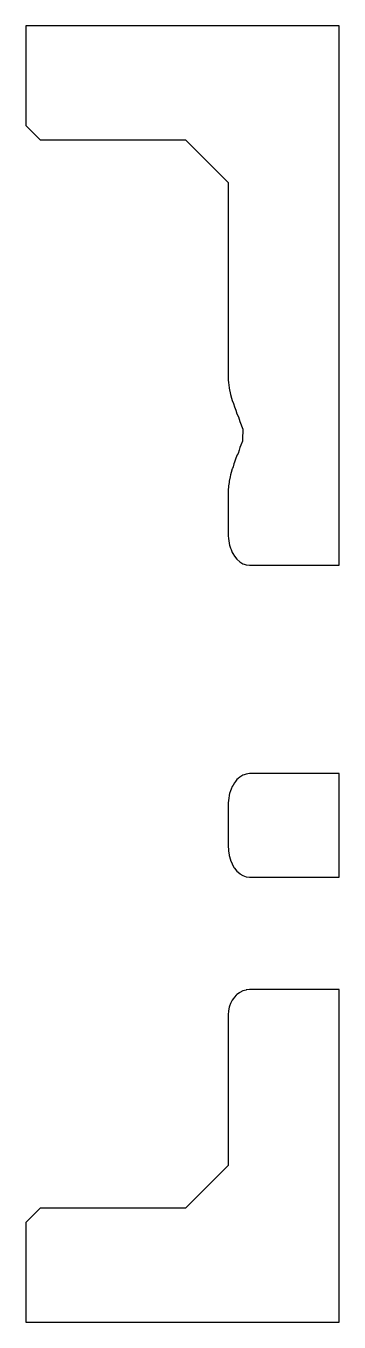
# Model space of a CAD drawing. Header units: metres. Extents: x 0 to 47.5, y 0 to 45.5.
# Drawn here: x 0 to 11, y 0 to 45.5 of the extents above.
import ezdxf

# ---------------------------------------------------------------- set-up
doc = ezdxf.new("R2010")
doc.units = ezdxf.units.M

msp = doc.modelspace()

# ---------------------------------------------------------------- linework, layer by layer
for p, q in [((11, 45.5), (0, 45.5)), ((0, 45.5), (0, 42)), ((11, 26.5681), (11, 45.5)), ((0, 42), (0.5, 41.5)), ((0.5, 41.5), (5.60409, 41.5)), ((5.60409, 41.5), (7.10409, 40)), ((7.10409, 40), (7.10409, 33.1739)), ((7.10409, 33.1739), (7.10911, 33.0692)), ((7.10911, 33.0692), (7.11332, 32.9814)), ((7.11332, 32.9814), (7.13986, 32.8001)), ((7.13986, 32.8001), (7.14079, 32.7937)), ((7.14079, 32.7937), (7.14444, 32.7793)), ((7.14444, 32.7793), (7.18583, 32.5667)), ((7.18583, 32.5667), (7.22474, 32.4317)), ((7.22474, 32.4317), (7.24732, 32.3533)), ((7.24732, 32.3533), (7.29268, 32.2403)), ((7.29268, 32.2403), (7.32376, 32.1258)), ((7.32376, 32.1258), (7.36776, 32.0076)), ((7.36776, 32.0076), (7.41325, 31.8853)), ((7.41325, 31.8853), (7.47132, 31.7734)), ((7.47132, 31.7734), (7.51359, 31.6082)), ((7.51359, 31.6082), (7.614, 31.343)), ((7.6067, 30.9845), (7.60545, 30.9231)), ((7.614, 31.343), (7.6067, 30.9845)), ((7.45315, 30.4903), (7.42504, 30.4387)), ((7.48695, 30.6097), (7.45315, 30.4903)), ((7.51359, 30.7038), (7.48695, 30.6097)), ((7.54872, 30.7877), (7.51359, 30.7038)), ((7.60545, 30.9231), (7.54872, 30.7877)), ((7.30697, 30.1292), (7.27524, 30.0179)), ((7.32376, 30.1881), (7.30697, 30.1292)), ((7.36361, 30.29), (7.32376, 30.1881)), ((7.41325, 30.417), (7.36361, 30.29)), ((7.42504, 30.4387), (7.41325, 30.417)), ((7.17076, 29.6686), (7.14079, 29.5194)), ((7.18583, 29.7436), (7.17076, 29.6686)), ((7.20946, 29.8231), (7.18583, 29.7436)), ((7.24732, 29.9505), (7.20946, 29.8231)), ((7.25495, 29.9689), (7.24732, 29.9505)), ((7.27524, 30.0179), (7.25495, 29.9689)), ((7.10789, 29.2138), (7.10409, 29.1362)), ((7.10409, 29.1362), (7.10409, 27.6655)), ((7.11332, 29.3245), (7.10789, 29.2138)), ((7.11841, 29.3585), (7.11332, 29.3245)), ((7.13492, 29.4689), (7.11841, 29.3585)), ((7.13917, 29.5055), (7.13492, 29.4689)), ((7.14079, 29.5194), (7.13917, 29.5055)), ((7.10409, 27.6655), (7.10702, 27.611)), ((7.10702, 27.611), (7.11332, 27.4938)), ((7.11332, 27.4938), (7.12221, 27.4396)), ((7.12221, 27.4396), (7.14079, 27.3264)), ((7.14079, 27.3264), (7.15565, 27.2739)), ((7.15565, 27.2739), (7.18583, 27.1673)), ((7.18583, 27.1673), (7.20646, 27.1181)), ((7.20646, 27.1181), (7.24732, 27.0205)), ((7.24732, 27.0205), (7.27336, 26.9759)), ((7.27336, 26.9759), (7.32376, 26.8896)), ((7.32376, 26.8896), (7.41325, 26.7777)), ((7.41325, 26.7777), (7.51359, 26.6877)), ((7.51359, 26.6877), (7.55187, 26.6645)), ((7.55187, 26.6645), (7.62232, 26.6218)), ((7.62232, 26.6218), (7.66284, 26.6076)), ((7.66284, 26.6076), (7.73676, 26.5816)), ((7.73676, 26.5816), (7.85409, 26.5681)), ((7.85409, 26.5681), (11, 26.5681)), ((7.51359, 19.1327), (7.45048, 19.0761)), ((7.55426, 19.1573), (7.51359, 19.1327)), ((7.62232, 19.1986), (7.55426, 19.1573)), ((7.66536, 19.2137), (7.62232, 19.1986)), ((7.73676, 19.2388), (7.66536, 19.2137)), ((7.85409, 19.2523), (7.73676, 19.2388)), ((11, 19.2523), (7.85409, 19.2523)), ((11, 15.6182), (11, 19.2523)), ((7.20782, 18.7056), (7.18583, 18.6531)), ((7.24732, 18.7999), (7.20782, 18.7056)), ((7.27505, 18.8474), (7.24732, 18.7999)), ((7.32376, 18.9309), (7.27505, 18.8474)), ((7.35662, 18.9719), (7.32376, 18.9309)), ((7.41325, 19.0427), (7.35662, 18.9719)), ((7.45048, 19.0761), (7.41325, 19.0427)), ((7.10722, 18.2132), (7.10409, 18.1549)), ((7.11332, 18.3266), (7.10722, 18.2132)), ((7.12282, 18.3845), (7.11332, 18.3266)), ((7.14079, 18.494), (7.12282, 18.3845)), ((7.15664, 18.55), (7.14079, 18.494)), ((7.18583, 18.6531), (7.15664, 18.55)), ((7.10409, 18.1549), (7.10409, 16.7155)), ((7.10409, 16.7155), (7.11232, 16.5624)), ((7.11232, 16.5624), (7.11332, 16.5439)), ((7.11332, 16.5439), (7.13817, 16.3924)), ((7.13817, 16.3924), (7.14079, 16.3764)), ((7.14079, 16.3764), (7.18206, 16.2306)), ((7.18206, 16.2306), (7.18583, 16.2173)), ((7.18583, 16.2173), (7.24285, 16.0812)), ((7.24285, 16.0812), (7.24732, 16.0705)), ((7.24732, 16.0705), (7.31894, 15.9478)), ((7.31894, 15.9478), (7.32376, 15.9396)), ((7.32376, 15.9396), (7.40835, 15.8339)), ((7.40835, 15.8339), (7.41325, 15.8277)), ((7.41325, 15.8277), (7.50877, 15.7421)), ((7.50877, 15.7421), (7.51359, 15.7378)), ((7.51359, 15.7378), (7.61764, 15.6747)), ((7.61764, 15.6747), (7.62232, 15.6719)), ((7.62232, 15.6719), (7.73217, 15.6333)), ((7.73217, 15.6333), (7.73676, 15.6317)), ((7.73676, 15.6317), (7.85409, 15.6182)), ((7.85409, 15.6182), (11, 15.6182)), ((7.32376, 11.4066), (7.29375, 11.3645)), ((7.39067, 11.475), (7.32376, 11.4066)), ((7.41325, 11.498), (7.39067, 11.475)), ((7.49996, 11.5617), (7.41325, 11.498)), ((7.51359, 11.5717), (7.49996, 11.5617)), ((7.61692, 11.6229), (7.51359, 11.5717)), ((7.62232, 11.6256), (7.61692, 11.6229)), ((7.73132, 11.6569), (7.62232, 11.6256)), ((7.73676, 11.6587), (7.73132, 11.6569)), ((7.73708, 11.6587), (7.73676, 11.6587)), ((7.85409, 11.6713), (7.73708, 11.6587)), ((11, 11.6713), (7.85409, 11.6713)), ((11, 0), (11, 11.6713)), ((7.11672, 10.9291), (7.11332, 10.9122)), ((7.14079, 11.0492), (7.11672, 10.9291)), ((7.15373, 11.0865), (7.14079, 11.0492)), ((7.18583, 11.1793), (7.15373, 11.0865)), ((7.21357, 11.2335), (7.18583, 11.1793)), ((7.24732, 11.2994), (7.21357, 11.2335)), ((7.29375, 11.3645), (7.24732, 11.2994)), ((7.10607, 10.8019), (7.10409, 10.7744)), ((7.10409, 10.7744), (7.10409, 5.5)), ((7.11332, 10.9122), (7.10607, 10.8019)), ((7.10409, 5.5), (5.60409, 4)), ((0.5, 4), (0, 3.5)), ((5.60409, 4), (0.5, 4)), ((0, 3.5), (0, 0)), ((0, 0), (11, 0))]:
    msp.add_line(p, q)

doc.saveas('drawing.dxf')
